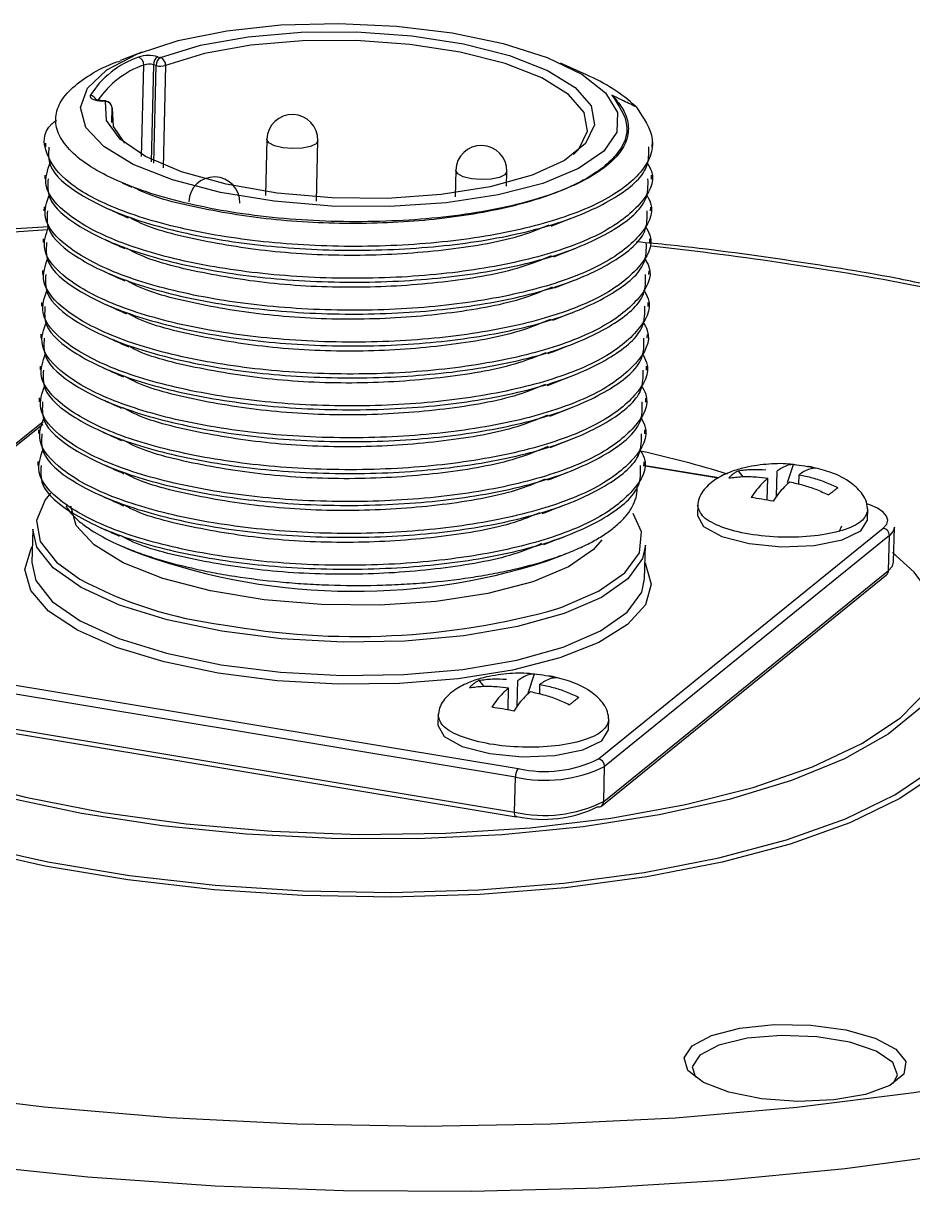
# Model space of a CAD drawing. Header units: millimetres. Extents: x 0 to 279, y 0 to 216.
# Drawn here: x 227.25 to 231.91, y 94.18 to 100.31 of the extents above; entities that cross this region are included whole.
import ezdxf

# ---------------------------------------------------------------- set-up
doc = ezdxf.new("R2010")
doc.units = ezdxf.units.MM

msp = doc.modelspace()

# ---------------------------------------------------------------- linework, layer by layer
at = {"color": 7, "linetype": 'Continuous', "lineweight": 25}
for p, q in [((227.8718, 100.1601), (227.7604, 100.1166)), ((227.9561, 100.1357), (227.9702, 100.1316)), ((227.9474, 100.0892), (227.9333, 100.0932)), ((230.2041, 100.0403), (230.0668, 100.1023)), ((227.6814, 99.9014), (227.6636, 99.9025)), ((227.6828, 99.9035), (227.6651, 99.9046)), ((227.7144, 99.7915), (227.7163, 99.867)), ((227.3673, 99.6822), (227.3668, 99.662)), ((228.528, 99.7027), (228.5206, 99.4083)), ((228.7878, 99.3789), (228.7957, 99.6957)), ((230.5486, 99.6616), (230.5493, 99.6907)), ((227.3632, 99.5151), (227.3628, 99.4949)), ((229.518, 99.5402), (229.5145, 99.4017)), ((229.7839, 99.4565), (229.7859, 99.5331)), ((230.5443, 99.4944), (230.5448, 99.5146)), ((227.769, 99.4743), (227.8192, 99.4517)), ((227.3592, 99.348), (227.3587, 99.3279)), ((230.54, 99.3273), (230.5405, 99.3474)), ((227.3551, 99.181), (227.3546, 99.1608)), ((230.5357, 99.1602), (230.5362, 99.1803)), ((227.351, 99.014), (227.3505, 98.9938)), ((230.5314, 98.9931), (230.5319, 99.0132)), ((227.3469, 98.847), (227.3464, 98.8268)), ((230.5271, 98.8261), (230.5276, 98.8462)), ((227.3428, 98.68), (227.3423, 98.6599)), ((230.5228, 98.659), (230.5233, 98.6791)), ((227.3387, 98.513), (227.3382, 98.4929)), ((230.5185, 98.492), (230.519, 98.5121)), ((227.3346, 98.3461), (227.3342, 98.326)), ((230.5142, 98.325), (230.5148, 98.3451)), ((227.3552, 98.2215), (226.3612, 97.4257)), ((227.3306, 98.1792), (227.3301, 98.1591)), ((230.5099, 98.1581), (230.5105, 98.1782)), ((227.3265, 98.0123), (227.326, 97.9922)), ((230.8981, 97.9271), (230.5017, 97.9924)), ((230.5057, 97.9911), (230.5062, 98.0112)), ((230.9986, 97.9646), (231.0242, 97.9334)), ((231.2579, 97.902), (231.29, 97.9977)), ((231.1519, 97.81), (231.1549, 97.9252)), ((231.2004, 97.8301), (231.2038, 97.9633)), ((231.3175, 97.8949), (231.3187, 97.9438)), ((230.7868, 97.7895), (230.7853, 97.7306)), ((231.6772, 97.7061), (231.6787, 97.7649)), ((227.3, 97.659), (227.2957, 97.484)), ((230.2663, 96.453), (231.7602, 97.6637)), ((231.53, 97.6477), (231.5425, 97.6764)), ((231.8142, 97.486), (231.819, 97.6694)), ((231.7923, 97.6249), (230.2986, 96.414)), ((231.7875, 97.4415), (231.7923, 97.6249)), ((227.7488, 97.5774), (227.8138, 97.5482)), ((230.5083, 97.3984), (230.5128, 97.5735)), ((229.9938, 97.4902), (230.0947, 97.5292)), ((230.2834, 96.2079), (231.7771, 97.4194)), ((230.2939, 96.2301), (231.7875, 97.4415)), ((226.2108, 97.0055), (229.8456, 96.4029)), ((229.8311, 96.3584), (226.1963, 96.961)), ((229.6387, 96.8656), (229.6646, 96.8341)), ((229.8411, 96.7308), (229.8445, 96.8641)), ((229.8957, 96.793), (229.9312, 96.8988)), ((229.7923, 96.7098), (229.7953, 96.8258)), ((229.9584, 96.7951), (229.9597, 96.8445)), ((226.1919, 96.7774), (229.8265, 96.1744)), ((226.1998, 96.7533), (229.8343, 96.1503)), ((229.4261, 96.6895), (229.4246, 96.6304)), ((230.3193, 96.6062), (230.3208, 96.6652)), ((230.2939, 96.2301), (230.2986, 96.414)), ((229.8265, 96.1744), (229.8311, 96.3584))]:
    msp.add_line(p, q, dxfattribs=at)
at = {"color": 8, "linetype": 'Continuous', "lineweight": 25}
for p, q in [((227.8708, 99.6133), (227.8826, 100.092)), ((227.9333, 100.0932), (227.9207, 99.5845)), ((227.9347, 99.5772), (227.9474, 100.0892)), ((227.9969, 100.0899), (227.9836, 99.5537)), ((227.7143, 99.7921), (227.7161, 99.866)), ((227.7161, 99.866), (227.7163, 99.867)), ((227.3526, 98.2065), (226.3818, 97.4292)), ((230.8945, 97.9252), (230.5032, 97.9897))]:
    msp.add_line(p, q, dxfattribs=at)
at = {"color": 7, "linetype": 'Continuous', "lineweight": 25, "flags": 128}
for points in [[(229.4999, 100.2608), (229.7675, 100.2048), (229.9976, 100.1313), (230.1793, 100.0438), (230.3043, 99.9462), (230.3665, 99.8431), (230.3631, 99.7393), (230.2941, 99.6397), (230.1626, 99.549), (229.975, 99.4714), (229.7398, 99.4106), (229.468, 99.3694), (229.1726, 99.3498), (228.8672, 99.3526), (228.5663, 99.3779), (228.284, 99.4243), (228.0335, 99.4896), (227.8265, 99.5709), (227.6727, 99.6643), (227.5793, 99.7654), (227.5506, 99.8694), (227.5879, 99.9716), (227.6893, 100.067), (227.8501, 100.1514), (228.0628, 100.2207), (228.3173, 100.2718), (228.6019, 100.3022), (228.9032, 100.3106), (229.2073, 100.2966), (229.4999, 100.2608)], [(227.9702, 100.1316), (228.1803, 100.1955), (228.4305, 100.2406), (228.708, 100.2646), (228.9986, 100.2662), (229.2873, 100.2453), (229.5593, 100.2031), (229.8006, 100.1417), (229.9988, 100.0642), (230.1436, 99.9746), (230.2277, 99.8775), (230.2465, 99.7779), (230.1991, 99.681), (230.0878, 99.5916), (229.9184, 99.5146), (229.6995, 99.4538), (229.4425, 99.4124), (229.1607, 99.3926), (228.8685, 99.3953), (228.5812, 99.4205), (228.3136, 99.4668), (228.0795, 99.5319), (227.891, 99.6123), (227.7578, 99.7039), (227.6867, 99.8019), (227.6814, 99.9014)], [(230.1357, 99.6228), (230.1638, 99.6517), (230.2099, 99.7459), (230.1917, 99.8427), (230.11, 99.9372), (229.9691, 100.0243), (229.7765, 100.0996), (229.5419, 100.1594), (229.2774, 100.2004), (228.9968, 100.2207), (228.7143, 100.2192), (228.4444, 100.1959), (228.2011, 100.152), (227.9969, 100.0899)], [(227.6018, 99.9317), (227.6011, 99.9269), (227.6032, 99.9221), (227.6081, 99.9174), (227.6155, 99.9131), (227.6252, 99.9093), (227.6368, 99.9062), (227.6498, 99.9039), (227.6636, 99.9025)], [(227.7161, 99.866), (227.7213, 99.7693), (227.7821, 99.6819)], [(227.3937, 97.8466), (227.3646, 97.8119), (227.3197, 97.704), (227.3398, 97.5937), (227.424, 97.4854), (227.5468, 97.3965)], [(231.7602, 97.6637), (231.7783, 97.6839), (231.7842, 97.7052), (231.7778, 97.7267), (231.7593, 97.7478), (231.7294, 97.7675), (231.6893, 97.7851), (231.6745, 97.7902)], [(230.2851, 97.603), (230.2406, 97.551), (230.1093, 97.4598), (229.9218, 97.3818), (229.6867, 97.3206), (229.4152, 97.2792), (229.12, 97.2595), (228.8149, 97.2624), (228.5142, 97.2878), (228.2321, 97.3344), (227.9818, 97.4002), (227.775, 97.4819), (227.6214, 97.5758), (227.5281, 97.6774), (227.4993, 97.7793)], [(230.0538, 97.2417), (230.0744, 97.2486), (230.2676, 97.3322), (230.4049, 97.4286), (230.4809, 97.5338), (230.4923, 97.6436), (230.4484, 97.7406)], [(230.7853, 97.7306), (230.8175, 97.6715), (230.9127, 97.6193), (231.0565, 97.5822), (231.2269, 97.5658), (231.398, 97.5727), (231.5436, 97.6018), (231.6417, 97.6486), (231.6772, 97.706), (231.6772, 97.7061)], [(228.2917, 97.1226), (228.0051, 97.1823), (227.7556, 97.2597), (227.5534, 97.3518), (227.4067, 97.4547), (227.3214, 97.5642), (227.3, 97.659)], [(231.819, 97.6694), (231.8124, 97.6473), (231.7923, 97.6249)], [(226.8879, 96.3508), (227.2628, 96.2523), (227.6712, 96.1724), (228.1048, 96.1125), (228.5547, 96.074), (229.0115, 96.0576), (229.4661, 96.0637), (229.9089, 96.0922), (230.3309, 96.1425), (230.7234, 96.2134), (231.0785, 96.3037), (231.3888, 96.4113), (231.6479, 96.5341), (231.8508, 96.6695), (231.9933, 96.8148), (232.0725, 96.967), (232.0869, 97.1229), (232.0364, 97.2794), (231.922, 97.4333), (231.8082, 97.5354)], [(228.2728, 96.9029), (227.9885, 96.9617), (227.7395, 97.0377), (227.5352, 97.1279), (227.3836, 97.2289), (227.2904, 97.3368), (227.2591, 97.4473), (227.291, 97.5563), (227.2977, 97.5672)], [(230.5128, 97.5735), (230.4978, 97.5036), (230.4211, 97.3972), (230.2821, 97.2997), (230.0868, 97.2152), (229.8429, 97.1472), (229.5605, 97.0984), (229.2513, 97.0709), (228.9278, 97.0657), (228.6035, 97.0832), (228.2917, 97.1226)], [(227.2957, 97.484), (227.3172, 97.3891), (227.4024, 97.2795), (227.5491, 97.1766), (227.7513, 97.0845), (228.0008, 97.007), (228.2873, 96.9473)], [(230.5104, 97.4816), (230.5109, 97.4809), (230.5432, 97.3704), (230.5124, 97.2613), (230.4197, 97.1578), (230.2684, 97.0638), (230.0645, 96.9832), (229.8156, 96.9188), (229.5315, 96.8733), (229.2231, 96.8484), (228.9022, 96.8451), (228.5813, 96.8635), (228.2728, 96.9029)], [(231.7875, 97.4415), (231.8076, 97.4639), (231.8142, 97.486)], [(228.2873, 96.9473), (228.5991, 96.9079), (228.9234, 96.8904), (229.2468, 96.8955), (229.5561, 96.923), (229.8384, 96.9719), (230.0823, 97.0399), (230.2777, 97.1245), (230.4166, 97.222), (230.4933, 97.3285), (230.5083, 97.3984)], [(225.6217, 97.3038), (225.6136, 97.2938), (225.5262, 97.1401), (225.5013, 96.9823), (225.5395, 96.8232), (225.6402, 96.6658), (225.8015, 96.513), (226.0206, 96.3678), (226.2934, 96.2328), (226.6149, 96.1105), (226.9791, 96.0034), (227.3791, 95.9133), (227.8076, 95.8421), (228.2565, 95.791), (228.7173, 95.7611), (229.1813, 95.7529), (229.6399, 95.7666), (230.0844, 95.8018), (230.5065, 95.858), (230.8981, 95.9341), (231.2521, 96.0286), (231.5617, 96.1397), (231.8212, 96.2654), (232.0257, 96.4032)], [(232.0177, 97.3407), (232.0262, 97.3289), (232.1022, 97.1751), (232.1158, 97.0206), (232.0667, 96.8684), (231.9557, 96.7214), (231.7849, 96.5825), (231.5575, 96.4545), (231.2781, 96.3399), (230.952, 96.2408), (230.5855, 96.1594), (230.1859, 96.0972), (229.7609, 96.0554), (229.3189, 96.0348), (228.8686, 96.036), (228.4189, 96.0587), (227.9785, 96.1027), (227.5562, 96.167), (227.1602, 96.2503)], [(229.4246, 96.6304), (229.4567, 96.5712), (229.5521, 96.5186), (229.6961, 96.4813), (229.867, 96.4648), (230.0386, 96.4717), (230.1849, 96.501), (230.2834, 96.5481), (230.3193, 96.6059), (230.3193, 96.6062)], [(232.1203, 96.4446), (232.0525, 96.3845), (231.8461, 96.2455), (231.5844, 96.1187), (231.2722, 96.0066), (230.9152, 95.9113), (230.5201, 95.8345), (230.0944, 95.7779), (229.6461, 95.7423), (229.1835, 95.7285), (228.7154, 95.7368), (228.2507, 95.767), (227.7979, 95.8185), (227.3657, 95.8903), (226.9622, 95.9812)], [(229.8393, 96.152), (229.8366, 96.1505), (229.8343, 96.1503)], [(230.758, 94.9491), (230.8592, 95.0029), (231.0079, 95.0412), (231.188, 95.0597), (231.38, 95.0565), (231.5631, 95.032), (231.7175, 94.9887), (231.8264, 94.9314), (231.8781, 94.8663), (231.867, 94.8003), (231.7941, 94.7408), (231.6674, 94.694), (231.5006, 94.6652), (231.3117, 94.6574), (231.1214, 94.6714), (230.9502, 94.7059), (230.8168, 94.7569), (230.7355, 94.819), (230.7152, 94.8855), (230.758, 94.9491)], [(231.8138, 94.7522), (231.835, 94.7965), (231.8099, 94.8611), (231.7229, 94.9204), (231.5846, 94.9673), (231.4115, 94.9961), (231.2247, 95.0033), (231.0465, 94.9881), (230.8985, 94.9523), (230.7984, 94.9003)], [(230.7984, 94.9003), (230.7584, 94.8382), (230.7751, 94.7836)]]:
    msp.add_lwpolyline(points, dxfattribs=at)
at = {"color": 8, "linetype": 'Continuous', "lineweight": 25, "flags": 128}
for points in [[(227.6636, 99.9025), (227.6645, 99.9042), (227.6651, 99.9046)], [(227.6828, 99.9035), (227.6822, 99.9031), (227.6814, 99.9014)], [(228.7957, 99.6957), (228.7855, 99.6789), (228.7565, 99.6648), (228.7131, 99.6559), (228.6619, 99.6536), (228.6107, 99.6583), (228.5672, 99.6692), (228.5382, 99.6847), (228.528, 99.7023), (228.528, 99.7027)], [(229.7859, 99.5331), (229.7758, 99.5164), (229.7468, 99.5022), (229.7034, 99.4933), (229.6521, 99.4911), (229.6009, 99.4957), (229.5574, 99.5066), (229.5283, 99.5221), (229.518, 99.5398), (229.518, 99.5402)], [(227.3786, 99.2278), (226.8141, 99.1887), (226.1959, 99.1246), (225.6025, 99.0399), (225.0392, 98.9354), (224.5113, 98.8121), (224.0236, 98.6709), (223.5807, 98.5133), (223.1868, 98.3406), (222.8454, 98.1544), (222.5599, 97.9563)], [(236.0225, 96.4139), (236.013, 96.3327), (235.9439, 96.1054), (235.8124, 95.8827), (235.6197, 95.6665), (235.3673, 95.4588), (235.0573, 95.2615), (234.6925, 95.0762), (234.276, 94.9048), (233.8113, 94.7487), (233.3028, 94.6093), (232.7547, 94.488), (232.172, 94.3858), (231.5599, 94.3036), (230.9238, 94.2423), (230.2695, 94.2023), (229.6029, 94.1841), (228.9298, 94.1877), (228.2564, 94.2133), (227.5887, 94.2604), (226.9327, 94.3288)], [(229.8343, 96.1503), (229.8341, 96.1504), (229.8318, 96.1515), (229.8299, 96.154), (229.8283, 96.1577), (229.8272, 96.1625), (229.8266, 96.1681), (229.8265, 96.1744)], [(226.717, 94.7067), (227.3604, 94.6294), (228.0184, 94.5736), (228.6848, 94.5397), (229.3533, 94.528), (230.0173, 94.5388), (230.6708, 94.5718), (231.3073, 94.6267), (231.9208, 94.7031), (232.5056, 94.8002), (233.056, 94.917), (233.5669, 95.0525), (233.5782, 95.0558)]]:
    msp.add_lwpolyline(points, dxfattribs=at)
at = {"color": 7, "linetype": 'Continuous', "lineweight": 25}
for centre, radius, start, end in [((228.0062, 99.6838), 0.4743, 108.62263, 148.49152), ((227.9093, 99.97), 0.1722, 74.22514, 108.46968), ((227.8404, 100.0936), 0.0422, 357.92166, 70.20438), ((227.9819, 100.0945), 0.0486, 122.03535, 181.52083), ((227.9959, 100.0905), 0.0486, 122.03611, 181.52054), ((227.9538, 100.0918), 0.0431, 357.45632, 67.70354), ((228.0384, 99.6398), 0.4783, 109.01524, 145.92039), ((227.9099, 100.0104), 0.0861, 74.22291, 108.47213), ((227.9709, 100.174), 0.088, 254.47573, 287.12833), ((229.8631, 99.2273), 0.8816, 47.03155, 67.2491), ((227.6803, 99.8655), 0.0358, 0.69032, 88.22156), ((227.6806, 99.8678), 0.0357, 358.72386, 86.38329), ((228.6618, 99.6987), 0.1339, 358.69934, 178.29005), ((229.6519, 99.5362), 0.134, 358.68097, 178.26219), ((228.2521, 99.3712), 0.134, 358.70416, 178.29922), ((229.2736, 92.521), 5.6772, 72.90434, 77.59448), ((231.7531, 97.6251), 0.0393, 359.72216, 79.56762), ((228.9865, 100.6237), 3.2915, 249.12921, 287.8209), ((229.9855, 97.0208), 0.6335, 257.24741, 296.31937), ((230.2592, 96.4142), 0.0394, 359.75844, 79.51211), ((229.9865, 97.0448), 0.7038, 257.24552, 296.32285), ((229.8994, 96.3608), 0.0683, 141.92208, 181.99514), ((229.9818, 96.8604), 0.7034, 257.23901, 296.33619), ((229.9791, 96.7694), 0.633, 257.23853, 296.33756), ((230.2653, 96.231), 0.0294, 259.48339, 308.1889)]:
    msp.add_arc(centre, radius, start, end, dxfattribs=at)
at = {"color": 8, "linetype": 'Continuous', "lineweight": 25}
for centre, radius, start, end in [((227.5992, 99.8941), 0.0377, 26.7974, 85.97543), ((228.7379, 82.2867), 16.9513, 78.96616, 83.88257), ((231.7587, 97.4416), 0.0288, 309.61203, 359.83303), ((228.5563, 99.2669), 2.1254, 241.64099, 263.05223), ((228.9929, 101.0091), 3.9139, 259.79189, 285.72792), ((230.265, 96.2301), 0.0289, 309.61965, 359.88058)]:
    msp.add_arc(centre, radius, start, end, dxfattribs=at)
at = {"color": 7, "linetype": 'Continuous', "lineweight": 25}
for points, knots in [([(230.3374, 99.9337), (230.3565, 99.9122), (230.395, 99.8688), (230.4247, 99.7958), (230.4252, 99.7156), (230.3837, 99.6316), (230.3014, 99.5516), (230.1819, 99.4786), (230.0263, 99.4133), (229.8408, 99.3587), (229.6278, 99.3158), (229.3967, 99.2864), (229.1503, 99.2706), (228.8991, 99.2691), (228.6458, 99.2821), (228.4022, 99.3092), (228.1717, 99.35), (227.9637, 99.4022), (227.7805, 99.4658), (227.6311, 99.5379), (227.5179, 99.6175), (227.4453, 99.7008), (227.4143, 99.787), (227.427, 99.8722), (227.4825, 99.9556), (227.5822, 100.0323), (227.6776, 100.0863), (227.7479, 100.1103), (227.7611, 100.1148)], [0, 0, 0, 0, 0.030284, 0.061091, 0.099944, 0.139924, 0.178777, 0.21874, 0.257917, 0.298218, 0.337586, 0.37809, 0.417604, 0.458241, 0.498123, 0.539161, 0.57904, 0.620046, 0.660418, 0.701958, 0.742354, 0.783904, 0.824609, 0.866482, 0.907392, 0.949484, 0.990526, 1, 1, 1, 1]), ([(230.3374, 99.9337), (230.3724, 99.8816), (230.4431, 99.7763), (230.3781, 99.6171), (230.1895, 99.4745), (229.8843, 99.3599), (229.4919, 99.2844), (229.0505, 99.2539), (228.5984, 99.2697), (228.1901, 99.3336), (227.9232, 99.399), (227.8364, 99.4471), (227.8267, 99.4525)], [0, 0, 0, 0, 0.108121, 0.218563, 0.326964, 0.437817, 0.546848, 0.656477, 0.767145, 0.875468, 0.986195, 1, 1, 1, 1]), ([(230.464, 99.8723), (230.4514, 99.8785), (230.426, 99.8908), (230.3838, 99.9112), (230.3543, 99.9255), (230.3374, 99.9337)], [0, 0, 0, 0, 0.300467, 0.600935, 1, 1, 1, 1]), ([(230.464, 99.8723), (230.5024, 99.8157), (230.5799, 99.7011), (230.5094, 99.5279), (230.3037, 99.3725), (229.9703, 99.2477), (229.5415, 99.1658), (229.0581, 99.1329), (228.5663, 99.1514), (228.1098, 99.2199), (227.7348, 99.329), (227.4704, 99.4703), (227.3583, 99.6266), (227.3488, 99.7431), (227.4166, 99.7968), (227.4241, 99.8027)], [0, 0, 0, 0, 0.081226, 0.164311, 0.245861, 0.329255, 0.411279, 0.493753, 0.577008, 0.6585, 0.7418, 0.824162, 0.906292, 0.989661, 1, 1, 1, 1]), ([(227.6651, 99.9046), (227.6595, 99.9051), (227.6488, 99.9061), (227.6368, 99.9091), (227.6303, 99.9114), (227.628, 99.9129), (227.6284, 99.9126), (227.6285, 99.9125)], [0, 0, 0, 0, 0.307956, 0.579256, 0.797498, 0.972276, 1, 1, 1, 1]), ([(227.3848, 99.6618), (227.3826, 99.6289), (227.3768, 99.5441), (227.5349, 99.4086), (227.8254, 99.2755), (228.2289, 99.1764), (228.6992, 99.121), (229.1928, 99.1168), (229.6654, 99.1633), (230.0732, 99.2579), (230.3693, 99.3927), (230.5331, 99.5328), (230.5311, 99.6264), (230.5304, 99.6623)], [0, 0, 0, 0, 0.061103, 0.15775, 0.256088, 0.35424, 0.451013, 0.549843, 0.646697, 0.744745, 0.843165, 0.939766, 1, 1, 1, 1]), ([(230.5207, 99.5824), (230.5299, 99.5666), (230.5725, 99.4928), (230.5, 99.3606), (230.3008, 99.2052), (229.9656, 99.0804), (229.5373, 98.9985), (229.0539, 98.9655), (228.562, 98.9841), (228.106, 99.0525), (227.7292, 99.1619), (227.4716, 99.3026), (227.3452, 99.4488), (227.3778, 99.5407), (227.392, 99.5809)], [0, 0, 0, 0, 0.024794, 0.115947, 0.205414, 0.296906, 0.386894, 0.477376, 0.568715, 0.658119, 0.749506, 0.839866, 0.92997, 1, 1, 1, 1]), ([(227.3807, 99.4947), (227.3785, 99.4618), (227.3727, 99.377), (227.5308, 99.2414), (227.8213, 99.1082), (228.2247, 99.0091), (228.6951, 98.9537), (229.1886, 98.9494), (229.6611, 98.996), (230.0689, 99.0906), (230.365, 99.2254), (230.5288, 99.3656), (230.5269, 99.4592), (230.5261, 99.4951)], [0, 0, 0, 0, 0.061103, 0.15775, 0.256088, 0.35424, 0.451013, 0.549843, 0.646697, 0.744745, 0.843165, 0.939766, 1, 1, 1, 1]), ([(230.5165, 99.4153), (230.5256, 99.3995), (230.5682, 99.3256), (230.4957, 99.1934), (230.2965, 99.038), (229.9614, 98.9131), (229.5331, 98.8312), (229.0497, 98.7982), (228.5578, 98.8168), (228.1019, 98.8853), (227.7251, 98.9946), (227.4675, 99.1354), (227.3411, 99.2817), (227.3737, 99.3736), (227.3879, 99.4138)], [0, 0, 0, 0, 0.024788, 0.115943, 0.205414, 0.296908, 0.386899, 0.477383, 0.568724, 0.658131, 0.749521, 0.839883, 0.92999, 1, 1, 1, 1]), ([(227.3767, 99.3276), (227.3744, 99.2948), (227.3686, 99.2099), (227.5267, 99.0743), (227.8171, 98.941), (228.2206, 98.8418), (228.6909, 98.7863), (229.1844, 98.7821), (229.6569, 98.8287), (230.0646, 98.9233), (230.3607, 99.0582), (230.5245, 99.1984), (230.5226, 99.2921), (230.5218, 99.328)], [0, 0, 0, 0, 0.061103, 0.15775, 0.256088, 0.35424, 0.451013, 0.549843, 0.646697, 0.744745, 0.843165, 0.939766, 1, 1, 1, 1]), ([(227.696, 99.3378), (227.7133, 99.33), (227.748, 99.3144), (227.7827, 99.2987), (227.8001, 99.2909)], [0, 0, 0, 0, 0.50001, 1, 1, 1, 1]), ([(230.0058, 99.252), (229.9605, 99.2334), (229.8199, 99.1756), (229.4841, 99.1183), (229.0472, 99.0862), (228.5941, 99.1025), (228.1854, 99.1662), (227.9136, 99.2338), (227.8233, 99.2845), (227.8095, 99.2922)], [0, 0, 0, 0, 0.083555, 0.259379, 0.436168, 0.614632, 0.789315, 0.967874, 1, 1, 1, 1]), ([(230.0184, 99.2477), (230.0359, 99.2544), (230.0708, 99.268), (230.106, 99.2817), (230.1235, 99.2885)], [0, 0, 0, 0, 0.499982, 1, 1, 1, 1]), ([(227.3832, 99.2429), (227.2321, 99.2347), (226.8771, 99.2154), (226.3351, 99.1626), (225.76, 99.0886), (225.209, 98.9956), (224.6857, 98.8851), (224.1942, 98.7573), (223.7378, 98.6128), (223.3196, 98.4521), (222.9435, 98.2751), (222.6314, 98.0963), (222.4629, 97.9708), (222.3881, 97.915)], [0, 0, 0, 0, 0.069707, 0.163741, 0.257861, 0.352101, 0.4465, 0.541111, 0.635996, 0.731236, 0.82692, 0.923128, 1, 1, 1, 1]), ([(230.5122, 99.2482), (230.5213, 99.2324), (230.5639, 99.1585), (230.4914, 99.0263), (230.2922, 98.8707), (229.9571, 98.7458), (229.5289, 98.6639), (229.0455, 98.6309), (228.5537, 98.6495), (228.0978, 98.718), (227.7209, 98.8274), (227.4635, 98.9683), (227.3377, 99.1133), (227.3695, 99.204), (227.3832, 99.2429)], [0, 0, 0, 0, 0.024838, 0.116197, 0.205869, 0.297568, 0.387761, 0.478448, 0.569995, 0.659602, 0.751197, 0.841762, 0.932072, 1, 1, 1, 1]), ([(227.3726, 99.1606), (227.3703, 99.1277), (227.3645, 99.0428), (227.5226, 98.9071), (227.813, 98.7737), (228.2164, 98.6745), (228.6867, 98.619), (229.1802, 98.6148), (229.6526, 98.6614), (230.0604, 98.7561), (230.3565, 98.891), (230.5202, 99.0313), (230.5183, 99.125), (230.5175, 99.1609)], [0, 0, 0, 0, 0.061103, 0.15775, 0.256088, 0.35424, 0.451013, 0.549843, 0.646697, 0.744745, 0.843165, 0.939766, 1, 1, 1, 1]), ([(227.6788, 99.1764), (227.6963, 99.1685), (227.7311, 99.1528), (227.7661, 99.1371), (227.7836, 99.1292)], [0, 0, 0, 0, 0.500014, 1, 1, 1, 1]), ([(230.0191, 99.0913), (229.9684, 99.0704), (229.8227, 99.0101), (229.4802, 98.9508), (229.0428, 98.9189), (228.5901, 98.9352), (228.1808, 98.9988), (227.9049, 99.0683), (227.8117, 99.1211), (227.7945, 99.1309)], [0, 0, 0, 0, 0.0921857, 0.2648061, 0.4383735, 0.6135854, 0.7850851, 0.96039, 1, 1, 1, 1]), ([(230.0317, 99.087), (230.0494, 99.0938), (230.0848, 99.1076), (230.1204, 99.1214), (230.1382, 99.1283)], [0, 0, 0, 0, 0.499983, 1, 1, 1, 1]), ([(231.9827, 98.9422), (231.9305, 98.9529), (231.6928, 99.002), (231.2449, 99.071), (230.7899, 99.1344), (230.5257, 99.1591), (230.4665, 99.1646)], [0, 0, 0, 0, 0.109516, 0.498886, 0.887795, 1, 1, 1, 1]), ([(230.5079, 99.0811), (230.517, 99.0653), (230.5596, 98.9914), (230.4871, 98.8591), (230.288, 98.7035), (229.9528, 98.5786), (229.5246, 98.4966), (229.0413, 98.4636), (228.5495, 98.4822), (228.0936, 98.5508), (227.7169, 98.6602), (227.4593, 98.8012), (227.333, 98.9476), (227.3655, 99.0395), (227.3797, 99.0797)], [0, 0, 0, 0, 0.024777, 0.1159372, 0.2054127, 0.2969119, 0.3869077, 0.4773971, 0.5687437, 0.6581553, 0.7495505, 0.8399177, 0.9300297, 1, 1, 1, 1]), ([(227.6776, 99.0079), (227.6949, 99.0001), (227.7295, 98.9845), (227.7643, 98.9688), (227.7817, 98.961)], [0, 0, 0, 0, 0.5000179, 1, 1, 1, 1]), ([(227.3685, 98.9936), (227.3662, 98.9607), (227.3604, 98.8757), (227.5185, 98.74), (227.8089, 98.6065), (228.2123, 98.5073), (228.6825, 98.4517), (229.176, 98.4475), (229.6484, 98.4941), (230.0561, 98.5888), (230.3522, 98.7238), (230.5159, 98.8641), (230.514, 98.9579), (230.5133, 98.9938)], [0, 0, 0, 0, 0.061103, 0.15775, 0.256088, 0.35424, 0.451013, 0.549843, 0.646697, 0.744745, 0.843165, 0.939766, 1, 1, 1, 1]), ([(230.0241, 98.9276), (229.9706, 98.9053), (229.8222, 98.8437), (229.4762, 98.7835), (229.0386, 98.7516), (228.5859, 98.7679), (228.1767, 98.8315), (227.9016, 98.9007), (227.8089, 98.9532), (227.7923, 98.9626)], [0, 0, 0, 0, 0.09718, 0.269128, 0.442019, 0.616548, 0.78738, 0.962002, 1, 1, 1, 1]), ([(230.0366, 98.9232), (230.0544, 98.9301), (230.0899, 98.944), (230.1257, 98.9578), (230.1436, 98.9648)], [0, 0, 0, 0, 0.4999856, 1, 1, 1, 1]), ([(230.5036, 98.9141), (230.5127, 98.8983), (230.5553, 98.8243), (230.4828, 98.692), (230.2837, 98.5363), (229.9486, 98.4113), (229.5204, 98.3293), (229.0371, 98.2963), (228.5453, 98.3149), (228.0895, 98.3835), (227.7128, 98.4931), (227.4552, 98.6341), (227.3289, 98.7805), (227.3614, 98.8725), (227.3756, 98.9127)], [0, 0, 0, 0, 0.0247713, 0.115934, 0.2054121, 0.2969139, 0.3869122, 0.4774041, 0.5687534, 0.6581674, 0.7495652, 0.8399349, 0.9300495, 1, 1, 1, 1]), ([(227.3644, 98.8266), (227.3621, 98.7937), (227.3563, 98.7086), (227.5144, 98.5729), (227.8048, 98.4394), (228.2081, 98.3401), (228.6783, 98.2845), (229.1717, 98.2802), (229.6442, 98.3268), (230.0518, 98.4216), (230.3479, 98.5566), (230.5116, 98.697), (230.5097, 98.7908), (230.509, 98.8268)], [0, 0, 0, 0, 0.0611032, 0.1577499, 0.2560875, 0.3542397, 0.4510128, 0.5498434, 0.6466968, 0.7447454, 0.8431649, 0.9397656, 1, 1, 1, 1]), ([(227.689, 98.8338), (227.706, 98.8261), (227.7401, 98.8108), (227.7744, 98.7954), (227.7915, 98.7877)], [0, 0, 0, 0, 0.50002, 1, 1, 1, 1]), ([(230.0148, 98.7585), (229.9628, 98.7369), (229.8159, 98.676), (229.4718, 98.6162), (229.0345, 98.5844), (228.5816, 98.6006), (228.1731, 98.6644), (227.9026, 98.7316), (227.8132, 98.7817), (227.8005, 98.7889)], [0, 0, 0, 0, 0.095395, 0.269426, 0.444412, 0.621055, 0.793956, 0.970694, 1, 1, 1, 1]), ([(230.0274, 98.7541), (230.045, 98.7609), (230.0803, 98.7746), (230.1157, 98.7884), (230.1334, 98.7952)], [0, 0, 0, 0, 0.4999892, 1, 1, 1, 1]), ([(230.4993, 98.7471), (230.5084, 98.7313), (230.551, 98.6573), (230.4785, 98.5249), (230.2794, 98.3692), (229.9443, 98.2441), (229.5162, 98.1621), (229.0329, 98.1291), (228.5412, 98.1477), (228.0854, 98.2163), (227.7086, 98.3259), (227.4511, 98.467), (227.3248, 98.6135), (227.3573, 98.7055), (227.3715, 98.7457)], [0, 0, 0, 0, 0.024766, 0.115931, 0.205411, 0.296916, 0.386917, 0.477411, 0.568763, 0.65818, 0.74958, 0.839952, 0.930069, 1, 1, 1, 1]), ([(227.3603, 98.6596), (227.3581, 98.6267), (227.3522, 98.5416), (227.5103, 98.4058), (227.8007, 98.2722), (228.204, 98.1729), (228.6742, 98.1172), (229.1675, 98.113), (229.6399, 98.1596), (230.0476, 98.2544), (230.3436, 98.3895), (230.5073, 98.5299), (230.5054, 98.6237), (230.5047, 98.6597)], [0, 0, 0, 0, 0.0611032, 0.1577499, 0.2560875, 0.3542397, 0.4510128, 0.5498434, 0.6466968, 0.7447454, 0.8431649, 0.9397656, 1, 1, 1, 1]), ([(227.7014, 98.6596), (227.7184, 98.6519), (227.7525, 98.6366), (227.7867, 98.6212), (227.8038, 98.6135)], [0, 0, 0, 0, 0.500008, 1, 1, 1, 1]), ([(230.4951, 98.5801), (230.5042, 98.5643), (230.5467, 98.4903), (230.4742, 98.3578), (230.2751, 98.202), (229.9401, 98.0769), (229.5119, 97.9948), (229.0287, 97.9618), (228.537, 97.9805), (228.0812, 98.0492), (227.7045, 98.1588), (227.447, 98.2999), (227.3207, 98.4465), (227.3532, 98.5386), (227.3674, 98.5788)], [0, 0, 0, 0, 0.02476, 0.1159278, 0.2054109, 0.2969178, 0.3869212, 0.4774182, 0.5687726, 0.6581917, 0.7495945, 0.8399694, 0.930089, 1, 1, 1, 1]), ([(229.9893, 98.5833), (229.9439, 98.5646), (229.8031, 98.5066), (229.4672, 98.4491), (229.0304, 98.4171), (228.5772, 98.4334), (228.1697, 98.4974), (227.9044, 98.5622), (227.8187, 98.6096), (227.8105, 98.6141)], [0, 0, 0, 0, 0.084972, 0.263074, 0.442153, 0.622929, 0.799874, 0.980746, 1, 1, 1, 1]), ([(230.002, 98.5789), (230.0193, 98.5856), (230.0537, 98.599), (230.0883, 98.6124), (230.1056, 98.6191)], [0, 0, 0, 0, 0.499992, 1, 1, 1, 1]), ([(227.3562, 98.4927), (227.354, 98.4597), (227.3481, 98.3746), (227.5062, 98.2387), (227.7965, 98.1051), (228.1998, 98.0057), (228.67, 97.95), (229.1633, 97.9458), (229.6357, 97.9924), (230.0433, 98.0872), (230.3393, 98.2224), (230.503, 98.3629), (230.5011, 98.4567), (230.5004, 98.4927)], [0, 0, 0, 0, 0.0611032, 0.1577499, 0.2560875, 0.3542397, 0.4510128, 0.5498434, 0.6466968, 0.7447454, 0.8431649, 0.9397656, 1, 1, 1, 1]), ([(227.6723, 98.5032), (227.6896, 98.4954), (227.7243, 98.4798), (227.7591, 98.4642), (227.7765, 98.4564)], [0, 0, 0, 0, 0.500011, 1, 1, 1, 1]), ([(229.9869, 98.4168), (229.9409, 98.3978), (229.7996, 98.3396), (229.4631, 98.2819), (229.0261, 98.2498), (228.5733, 98.2662), (228.1646, 98.33), (227.8919, 98.3982), (227.8009, 98.4496), (227.7863, 98.4578)], [0, 0, 0, 0, 0.084666, 0.259897, 0.436089, 0.613951, 0.788045, 0.966001, 1, 1, 1, 1]), ([(230.4908, 98.4131), (230.4999, 98.3973), (230.5425, 98.3232), (230.4699, 98.1907), (230.2709, 98.0349), (229.9358, 97.9098), (229.5077, 97.8276), (229.0245, 97.7946), (228.5328, 97.8133), (228.0771, 97.882), (227.7004, 97.9917), (227.4429, 98.1329), (227.3167, 98.2795), (227.3492, 98.3716), (227.3634, 98.4118)], [0, 0, 0, 0, 0.0247543, 0.1159247, 0.2054103, 0.2969198, 0.3869257, 0.4774252, 0.5687822, 0.6582037, 0.7496092, 0.8399866, 0.9301087, 1, 1, 1, 1]), ([(229.9995, 98.4124), (230.017, 98.4192), (230.052, 98.4328), (230.0872, 98.4464), (230.1048, 98.4532)], [0, 0, 0, 0, 0.499982, 1, 1, 1, 1]), ([(227.6596, 98.3399), (227.677, 98.3321), (227.7117, 98.3165), (227.7466, 98.3008), (227.7641, 98.293)], [0, 0, 0, 0, 0.500015, 1, 1, 1, 1]), ([(227.3521, 98.3257), (227.3499, 98.2928), (227.344, 98.2076), (227.5021, 98.0716), (227.7924, 97.9379), (228.1957, 97.8385), (228.6658, 97.7828), (229.1591, 97.7786), (229.6315, 97.8252), (230.0391, 97.9201), (230.3351, 98.0553), (230.4988, 98.1958), (230.4968, 98.2897), (230.4961, 98.3257)], [0, 0, 0, 0, 0.061103, 0.15775, 0.256088, 0.35424, 0.451013, 0.549843, 0.646697, 0.744745, 0.843165, 0.939766, 1, 1, 1, 1]), ([(229.999, 98.2558), (229.9479, 98.2346), (229.8019, 98.174), (229.4591, 98.1146), (229.0218, 98.0826), (228.5692, 98.099), (228.1601, 98.1627), (227.8847, 98.2322), (227.7917, 98.285), (227.7748, 98.2946)], [0, 0, 0, 0, 0.09287, 0.265496, 0.439068, 0.614286, 0.78579, 0.9611, 1, 1, 1, 1]), ([(230.0116, 98.2514), (230.0293, 98.2582), (230.0647, 98.272), (230.1003, 98.2858), (230.1181, 98.2927)], [0, 0, 0, 0, 0.499983, 1, 1, 1, 1]), ([(230.4865, 98.2461), (230.4956, 98.2303), (230.5382, 98.1563), (230.4656, 98.0237), (230.2666, 97.8678), (229.9316, 97.7426), (229.5035, 97.6605), (229.0203, 97.6275), (228.5287, 97.6461), (228.0729, 97.7149), (227.6963, 97.8246), (227.4388, 97.9659), (227.3126, 98.1126), (227.3451, 98.2047), (227.3593, 98.2449)], [0, 0, 0, 0, 0.024749, 0.115922, 0.20541, 0.296922, 0.38693, 0.477432, 0.568792, 0.658216, 0.749624, 0.840004, 0.930128, 1, 1, 1, 1]), ([(227.3481, 98.1588), (227.3458, 98.1258), (227.34, 98.0407), (227.498, 97.9046), (227.7883, 97.7708), (228.1915, 97.6714), (228.6616, 97.6157), (229.1549, 97.6114), (229.6272, 97.658), (230.0348, 97.7529), (230.3308, 97.8882), (230.4945, 98.0288), (230.4926, 98.1227), (230.4918, 98.1588)], [0, 0, 0, 0, 0.061103, 0.15775, 0.256088, 0.35424, 0.451013, 0.549843, 0.646697, 0.744745, 0.843165, 0.939766, 1, 1, 1, 1]), ([(227.6625, 98.1697), (227.6797, 98.162), (227.7141, 98.1465), (227.7487, 98.131), (227.766, 98.1232)], [0, 0, 0, 0, 0.500019, 1, 1, 1, 1]), ([(230.0009, 98.091), (229.9479, 98.0689), (229.8002, 98.0075), (229.455, 97.9473), (229.0176, 97.9154), (228.565, 97.9318), (228.1562, 97.9956), (227.8828, 98.0643), (227.7913, 98.116), (227.7761, 98.1247)], [0, 0, 0, 0, 0.09647, 0.269164, 0.442805, 0.618091, 0.789664, 0.965043, 1, 1, 1, 1]), ([(230.0134, 98.0866), (230.0311, 98.0935), (230.0666, 98.1072), (230.1022, 98.121), (230.12, 98.1279)], [0, 0, 0, 0, 0.499987, 1, 1, 1, 1]), ([(230.4822, 98.0792), (230.4913, 98.0634), (230.5339, 97.9893), (230.4614, 97.8567), (230.2623, 97.7007), (229.9273, 97.5755), (229.4993, 97.4933), (229.0161, 97.4603), (228.5245, 97.479), (228.0688, 97.5478), (227.6922, 97.6576), (227.4347, 97.7989), (227.3085, 97.9456), (227.341, 98.0378), (227.3552, 98.078)], [0, 0, 0, 0, 0.024743, 0.115919, 0.205409, 0.296924, 0.386935, 0.477439, 0.568801, 0.658228, 0.749638, 0.840021, 0.930148, 1, 1, 1, 1]), ([(227.344, 97.9919), (227.3417, 97.9589), (227.3359, 97.8737), (227.4939, 97.7376), (227.7842, 97.6038), (228.1874, 97.5042), (228.6575, 97.4485), (229.1507, 97.4442), (229.623, 97.4909), (230.0305, 97.5858), (230.3265, 97.7211), (230.4902, 97.8618), (230.4883, 97.9557), (230.4875, 97.9918)], [0, 0, 0, 0, 0.061103, 0.15775, 0.256088, 0.35424, 0.451013, 0.549843, 0.646697, 0.744745, 0.843165, 0.939766, 1, 1, 1, 1]), ([(227.6764, 97.9947), (227.6933, 97.9871), (227.7271, 97.9719), (227.7611, 97.9567), (227.7781, 97.949)], [0, 0, 0, 0, 0.50002, 1, 1, 1, 1]), ([(231.2982, 97.9951), (231.2869, 97.9967), (231.2369, 98.0038), (231.1426, 97.9999), (231.0381, 97.9845), (230.9468, 97.9553), (230.8703, 97.9163), (230.8181, 97.8681), (230.7916, 97.8205), (230.7883, 97.7941), (230.7866, 97.7806)], [0, 0, 0, 0, 0.050501, 0.224247, 0.408792, 0.523431, 0.661595, 0.821426, 0.908728, 1, 1, 1, 1]), ([(230.9496, 97.9265), (230.9533, 97.9302), (230.9605, 97.9377), (230.9725, 97.9476), (230.985, 97.9567), (230.9941, 97.962), (230.9986, 97.9646)], [0, 0, 0, 0, 0.249809, 0.5, 0.74981, 1, 1, 1, 1]), ([(230.9986, 97.9646), (231.0222, 97.9677), (231.0699, 97.9738), (231.119, 97.9712), (231.1437, 97.9699)], [0, 0, 0, 0, 0.496392, 1, 1, 1, 1]), ([(231.29, 97.9977), (231.2801, 97.9968), (231.2604, 97.9951), (231.2313, 97.9818), (231.2123, 97.969), (231.2038, 97.9633)], [0, 0, 0, 0, 0.352679, 0.710484, 1, 1, 1, 1]), ([(231.4048, 97.9781), (231.395, 97.9773), (231.3753, 97.9755), (231.3462, 97.9622), (231.3272, 97.9495), (231.3187, 97.9438)], [0, 0, 0, 0, 0.352679, 0.710484, 1, 1, 1, 1]), ([(231.3924, 97.9815), (231.389, 97.9825), (231.3802, 97.9853), (231.3703, 97.9861), (231.3642, 97.9867)], [0, 0, 0, 0, 0.381299, 1, 1, 1, 1]), ([(231.6785, 97.7561), (231.6773, 97.7709), (231.675, 97.7994), (231.6487, 97.8495), (231.5889, 97.908), (231.4963, 97.9559), (231.4239, 97.9737), (231.3924, 97.9815)], [0, 0, 0, 0, 0.141809, 0.272021, 0.493235, 0.779978, 1, 1, 1, 1]), ([(229.9876, 97.9204), (229.9374, 97.8996), (229.7923, 97.8394), (229.4506, 97.7802), (229.0135, 97.7483), (228.5607, 97.7646), (228.1527, 97.8287), (227.8846, 97.8949), (227.7969, 97.944), (227.7861, 97.95)], [0, 0, 0, 0, 0.0926923, 0.2681443, 0.4445588, 0.6226448, 0.7969577, 0.9751383, 1, 1, 1, 1]), ([(230.0002, 97.9161), (230.0177, 97.9228), (230.0528, 97.9364), (230.0879, 97.95), (230.1055, 97.9568)], [0, 0, 0, 0, 0.49999, 1, 1, 1, 1]), ([(230.9496, 97.9265), (230.9733, 97.9295), (231.021, 97.9354), (231.09, 97.9332), (231.1349, 97.9277), (231.1549, 97.9252)], [0, 0, 0, 0, 0.352679, 0.710484, 1, 1, 1, 1]), ([(231.1549, 97.9252), (231.15, 97.9209), (231.14, 97.9123), (231.1203, 97.893), (231.0957, 97.8657), (231.0766, 97.8379), (231.067, 97.824)], [0, 0, 0, 0, 0.168331, 0.336906, 0.666638, 1, 1, 1, 1]), ([(231.2698, 97.9057), (231.2649, 97.9014), (231.2549, 97.8928), (231.2352, 97.8734), (231.2107, 97.8462), (231.1916, 97.8184), (231.1819, 97.8044)], [0, 0, 0, 0, 0.168331, 0.336906, 0.666638, 1, 1, 1, 1]), ([(231.2698, 97.9057), (231.2815, 97.9033), (231.3048, 97.8984), (231.3507, 97.8865), (231.4077, 97.8685), (231.4514, 97.8479), (231.4734, 97.8375)], [0, 0, 0, 0, 0.168331, 0.336906, 0.666638, 1, 1, 1, 1]), ([(231.3187, 97.9438), (231.3304, 97.9414), (231.3537, 97.9365), (231.3996, 97.9246), (231.4565, 97.9066), (231.5003, 97.886), (231.5223, 97.8756)], [0, 0, 0, 0, 0.168331, 0.336906, 0.666638, 1, 1, 1, 1]), ([(227.4737, 97.7798), (227.4862, 97.761), (227.508, 97.7284), (227.5622, 97.6836), (227.6364, 97.6322), (227.73, 97.5837), (227.8397, 97.5394), (227.9602, 97.498), (228.0954, 97.4615), (228.2419, 97.4308), (228.3951, 97.4043), (228.5567, 97.3843), (228.7228, 97.3712), (228.8919, 97.3629), (229.0631, 97.3619), (229.2322, 97.3683), (229.3984, 97.3796), (229.559, 97.3981), (229.71, 97.4234), (229.8183, 97.4459), (229.9204, 97.4715), (230.0155, 97.5001), (230.104, 97.5318), (230.1838, 97.5661), (230.2546, 97.6026), (230.3159, 97.6412), (230.368, 97.682), (230.4097, 97.7243), (230.441, 97.7679), (230.4612, 97.8123), (230.4708, 97.8497), (230.4695, 97.8722), (230.4691, 97.8794)], [0, 0, 0, 0, 0.038402, 0.066574, 0.095151, 0.150931, 0.179237, 0.207949, 0.264181, 0.292723, 0.321681, 0.37794, 0.406486, 0.435436, 0.492394, 0.521304, 0.550636, 0.60759, 0.636491, 0.665804, 0.694359, 0.723318, 0.752483, 0.782069, 0.810731, 0.8398, 0.869077, 0.898775, 0.927566, 0.956761, 0.986161, 1, 1, 1, 1]), ([(231.5223, 97.8756), (231.5187, 97.8728), (231.5115, 97.8672), (231.4996, 97.858), (231.487, 97.8481), (231.478, 97.841), (231.4734, 97.8375)], [0, 0, 0, 0, 0.249809, 0.5, 0.74981, 1, 1, 1, 1]), ([(227.6744, 97.8267), (227.6916, 97.819), (227.7258, 97.8037), (227.7601, 97.7883), (227.7773, 97.7806)], [0, 0, 0, 0, 0.500009, 1, 1, 1, 1]), ([(229.9581, 97.7438), (229.9158, 97.7264), (229.778, 97.6698), (229.4459, 97.6133), (229.0095, 97.5811), (228.5564, 97.5975), (228.1487, 97.6616), (227.8817, 97.7274), (227.7947, 97.7759), (227.7848, 97.7814)], [0, 0, 0, 0, 0.0792301, 0.2576963, 0.4371414, 0.6182868, 0.7955943, 0.9768359, 1, 1, 1, 1]), ([(229.9707, 97.7396), (229.9878, 97.7462), (230.0219, 97.7594), (230.0561, 97.7727), (230.0733, 97.7793)], [0, 0, 0, 0, 0.499993, 1, 1, 1, 1]), ([(227.6498, 97.6686), (227.6671, 97.6609), (227.7018, 97.6453), (227.7366, 97.6297), (227.754, 97.6219)], [0, 0, 0, 0, 0.500012, 1, 1, 1, 1]), ([(229.9679, 97.5821), (229.9212, 97.5627), (229.7793, 97.5041), (229.442, 97.446), (229.0051, 97.4139), (228.5525, 97.4304), (228.1438, 97.4943), (227.8706, 97.563), (227.7791, 97.6148), (227.764, 97.6234)], [0, 0, 0, 0, 0.0857936, 0.2605704, 0.436306, 0.6137067, 0.7873488, 0.9648437, 1, 1, 1, 1]), ([(229.9805, 97.5777), (229.9981, 97.5844), (230.0331, 97.598), (230.0683, 97.6116), (230.086, 97.6184)], [0, 0, 0, 0, 0.499982, 1, 1, 1, 1]), ([(229.9398, 96.8962), (229.9284, 96.8978), (229.878, 96.9049), (229.7833, 96.9011), (229.6783, 96.8855), (229.5868, 96.8562), (229.5099, 96.817), (229.4576, 96.7685), (229.4309, 96.7207), (229.4276, 96.6942), (229.4259, 96.6806)], [0, 0, 0, 0, 0.05074, 0.22453, 0.408937, 0.523467, 0.661547, 0.821358, 0.908682, 1, 1, 1, 1]), ([(229.5895, 96.8272), (229.5932, 96.8309), (229.6005, 96.8384), (229.6125, 96.8484), (229.6251, 96.8576), (229.6342, 96.8629), (229.6387, 96.8656)], [0, 0, 0, 0, 0.249809, 0.5, 0.74981, 1, 1, 1, 1]), ([(229.6387, 96.8656), (229.6624, 96.8686), (229.7102, 96.8747), (229.7594, 96.8721), (229.7842, 96.8707)], [0, 0, 0, 0, 0.496392, 1, 1, 1, 1]), ([(229.9312, 96.8988), (229.9213, 96.8979), (229.9014, 96.8961), (229.8722, 96.8827), (229.8531, 96.8699), (229.8445, 96.8641)], [0, 0, 0, 0, 0.352679, 0.710484, 1, 1, 1, 1]), ([(230.0464, 96.8791), (230.0365, 96.8782), (230.0166, 96.8764), (229.9874, 96.863), (229.9682, 96.8502), (229.9597, 96.8445)], [0, 0, 0, 0, 0.352679, 0.710484, 1, 1, 1, 1]), ([(230.0258, 96.8848), (230.0252, 96.885), (230.0188, 96.8869), (230.0117, 96.8874), (230.0053, 96.8878)], [0, 0, 0, 0, 0.101686, 1, 1, 1, 1]), ([(230.3206, 96.6564), (230.3194, 96.6713), (230.3171, 96.6999), (230.2906, 96.7503), (230.2306, 96.809), (230.1353, 96.8579), (230.0601, 96.8764), (230.0258, 96.8848)], [0, 0, 0, 0, 0.139653, 0.267759, 0.485016, 0.765325, 1, 1, 1, 1]), ([(229.5895, 96.8272), (229.6132, 96.8301), (229.661, 96.836), (229.7302, 96.8338), (229.7752, 96.8283), (229.7953, 96.8258)], [0, 0, 0, 0, 0.352679, 0.710484, 1, 1, 1, 1]), ([(229.7953, 96.8258), (229.7903, 96.8214), (229.7803, 96.8128), (229.7604, 96.7933), (229.7357, 96.7659), (229.7165, 96.738), (229.7068, 96.724)], [0, 0, 0, 0, 0.168331, 0.336906, 0.666638, 1, 1, 1, 1]), ([(229.9105, 96.8061), (229.9055, 96.8018), (229.8955, 96.7931), (229.8757, 96.7736), (229.8509, 96.7463), (229.8317, 96.7183), (229.822, 96.7043)], [0, 0, 0, 0, 0.168331, 0.336906, 0.666638, 1, 1, 1, 1]), ([(229.9105, 96.8061), (229.9221, 96.8037), (229.9455, 96.7988), (229.9915, 96.7868), (230.0486, 96.7687), (230.0925, 96.748), (230.1146, 96.7375)], [0, 0, 0, 0, 0.168331, 0.336906, 0.666638, 1, 1, 1, 1]), ([(229.9597, 96.8445), (229.9714, 96.842), (229.9947, 96.8371), (230.0407, 96.8252), (230.0979, 96.8071), (230.1417, 96.7863), (230.1638, 96.7759)], [0, 0, 0, 0, 0.168331, 0.336906, 0.666638, 1, 1, 1, 1]), ([(230.1638, 96.7759), (230.1602, 96.7731), (230.1529, 96.7675), (230.141, 96.7582), (230.1283, 96.7483), (230.1192, 96.7411), (230.1146, 96.7375)], [0, 0, 0, 0, 0.249809, 0.5, 0.74981, 1, 1, 1, 1])]:
    msp.add_open_spline(points, degree=3, knots=knots, dxfattribs=at)
for points in [[(231.29, 97.9977), (231.3095, 97.9955), (231.3485, 97.9911), (231.386, 97.9825), (231.4048, 97.9781)], [(231.1819, 97.8044), (231.1625, 97.8082), (231.1235, 97.8158), (231.0858, 97.8212), (231.067, 97.824)], [(229.9312, 96.8988), (229.9507, 96.8966), (229.9899, 96.8922), (230.0275, 96.8835), (230.0464, 96.8791)], [(229.822, 96.7043), (229.8025, 96.7081), (229.7635, 96.7157), (229.7257, 96.7212), (229.7068, 96.724)]]:
    msp.add_open_spline(points, degree=3, dxfattribs=at)
at = {"color": 8, "linetype": 'Continuous', "lineweight": 25}
for points, knots in [([(231.6785, 97.756), (231.6713, 97.7363), (231.6568, 97.6967), (231.5522, 97.6488), (231.4038, 97.6189), (231.2281, 97.6119), (231.053, 97.6287), (230.9066, 97.6667), (230.805, 97.7203), (230.7928, 97.7606), (230.7867, 97.7807)], [0, 0, 0, 0, 0.12504, 0.25008, 0.37512, 0.50016, 0.625199, 0.750239, 0.875279, 1, 1, 1, 1]), ([(230.3206, 96.6561), (230.3133, 96.6362), (230.2986, 96.5963), (230.1935, 96.5481), (230.0445, 96.5181), (229.8682, 96.511), (229.6926, 96.5279), (229.5458, 96.5662), (229.4442, 96.6201), (229.4321, 96.6605), (229.4261, 96.6807)], [0, 0, 0, 0, 0.1250858, 0.2501716, 0.3752574, 0.5003432, 0.625429, 0.7505148, 0.8756006, 1, 1, 1, 1])]:
    msp.add_open_spline(points, degree=3, knots=knots, dxfattribs=at)

doc.saveas('drawing.dxf')
